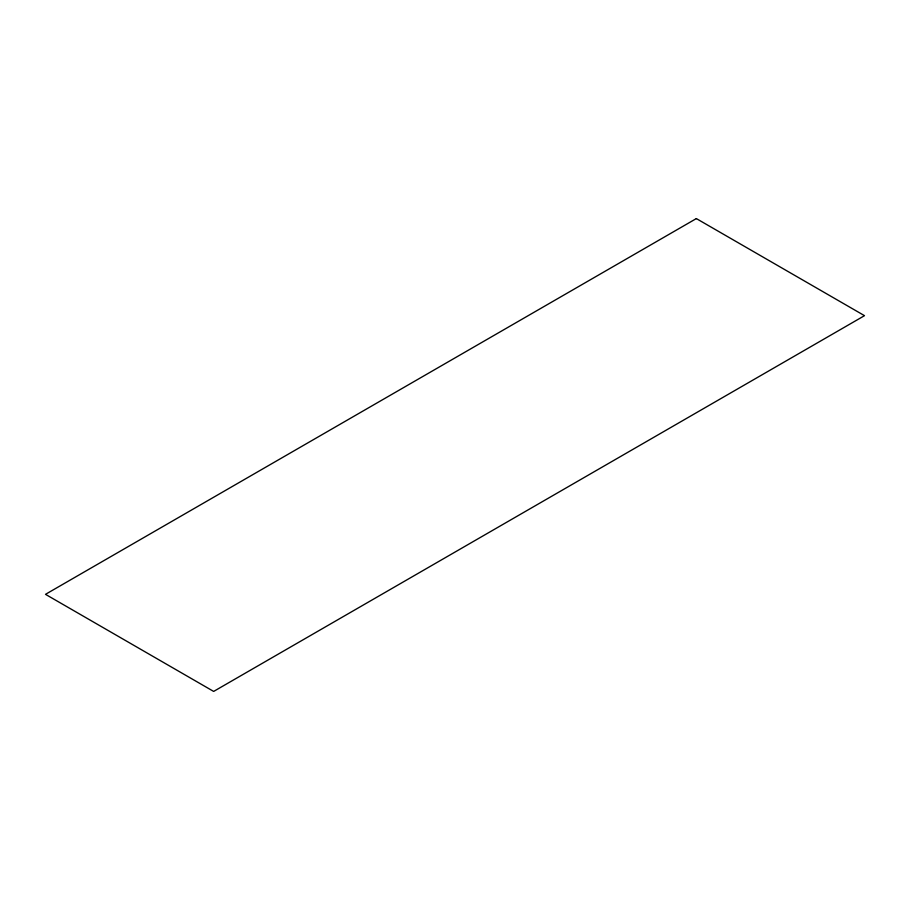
<?xml version="1.0" encoding="UTF-8"?>
<svg xmlns="http://www.w3.org/2000/svg" width="910" height="910" viewBox="0 0 910 910"><rect width="100%" height="100%" fill="white"/><g stroke="black" fill="none" stroke-linecap="round" stroke-linejoin="round"><path stroke-width="1.36" d="M696.343 218.582L45.5 594.332L213.657 691.418L864.5 315.668L696.343 218.582"/></g></svg>
